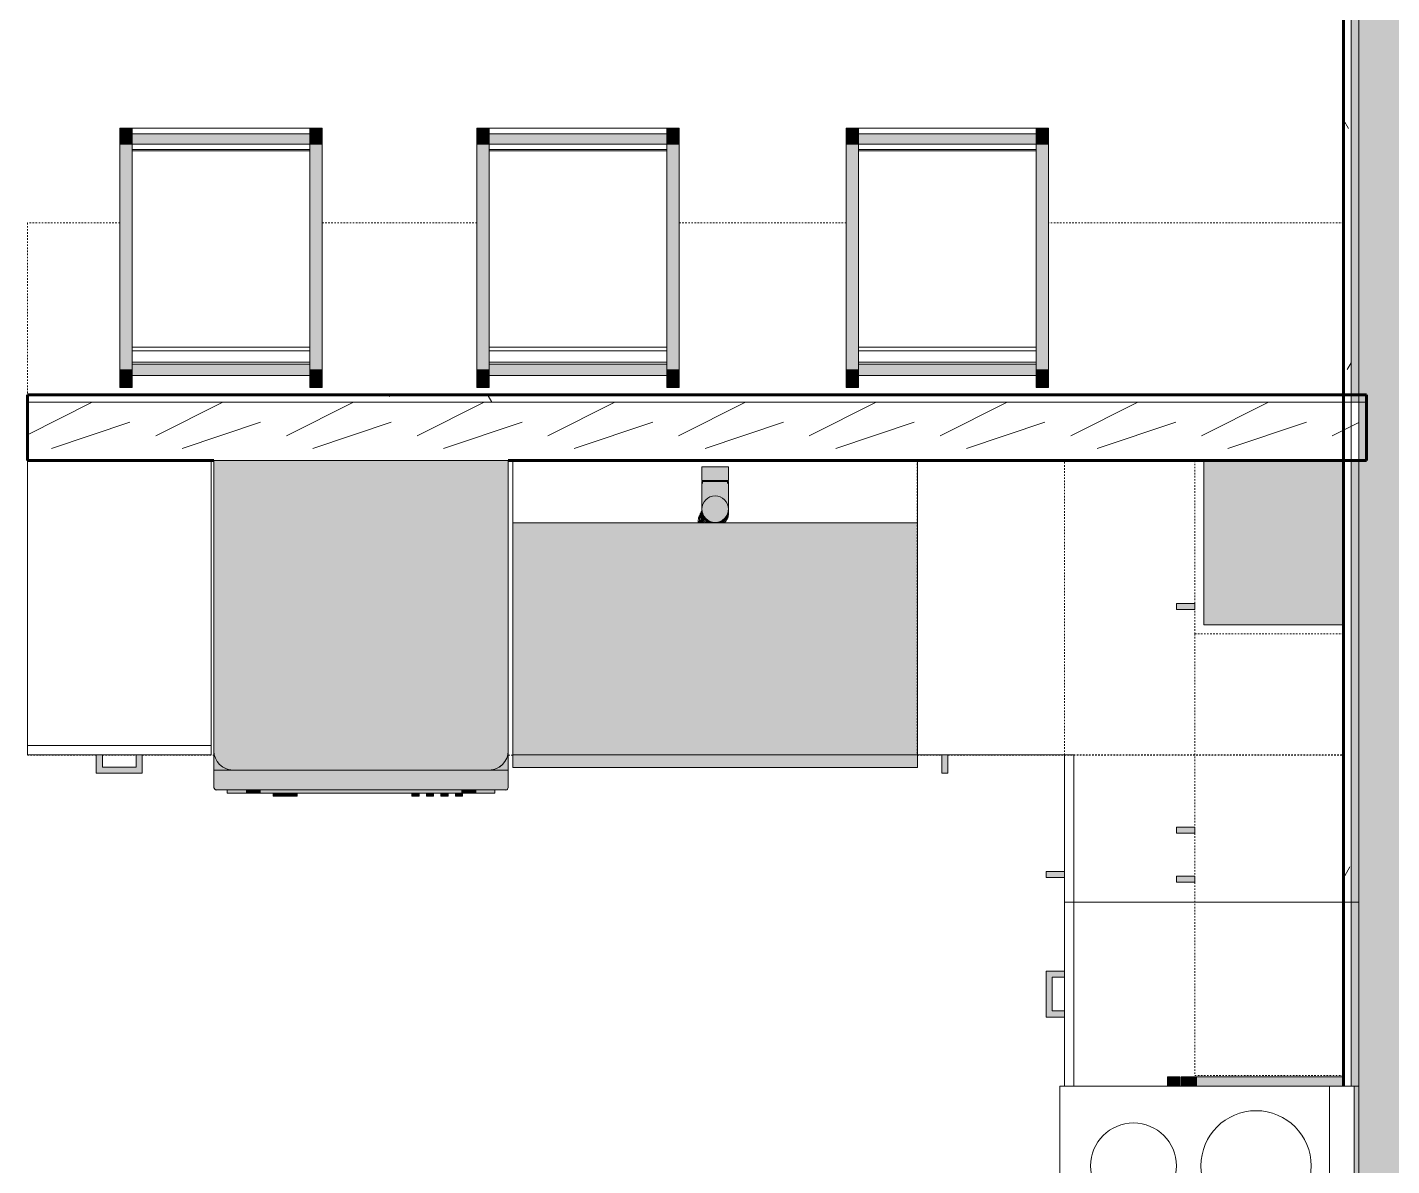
# Model space of a CAD drawing. Header units: inches. Extents: x -4169 to -1846, y 9706 to 12377.
# Drawn here: x -3027.9 to -2916.6, y 10518.8 to 10611.6 of the extents above; entities that cross this region are included whole.
import ezdxf

# ---------------------------------------------------------------- set-up
doc = ezdxf.new("R2010")
doc.units = ezdxf.units.IN
doc.header["$MEASUREMENT"] = 0
doc.linetypes.add('Dash', pattern=[0.25, 0.125, -0.125])
for name, color, linetype, lineweight in [('0-1', 7, 'Continuous', 5), ('0-2', 50, 'Continuous', 18), ('A-GENM-1', 11, 'Continuous', 9), ('A-GENM-2', 250, 'Continuous', 9), ('A-WALL', 113, 'Continuous', 18), ('A-WALL-4', 10, 'Continuous', 60), ('A-WALL-5', 50, 'Continuous', 18), ('A-WALL-PATT-1', 250, 'Continuous', 9), ('A-WALL-PATT-2', 253, 'Continuous', 9), ('A-WALL-PATT-4', 111, 'Continuous', 9), ('I-FURN-1', 250, 'Continuous', 9), ('I-FURN-2', 9, 'Continuous', 9), ('I-WALL-2', 2, 'Continuous', 5), ('I-WALL-3', 2, 'Continuous', 60), ('P-SANR-FIXT-2', 250, 'Continuous', 9), ('P-SANR-FIXT-3', 55, 'Continuous', 9), ('Q-CASE-1', 9, 'Continuous', 9), ('Q-CASE-3', 250, 'Continuous', 9), ('Q-CASE-4', 250, 'Dash', 9), ('Q-CASE-5', 254, 'Continuous', 9), ('Q-CASE-6', 55, 'Continuous', 9), ('Q-CASE-HDLN-1', 250, 'Dash', 9), ('Q-SPCQ-1', 250, 'Continuous', 9), ('Q-SPCQ-2', 55, 'Continuous', 9)]:
    doc.layers.add(name, color=color, linetype=linetype, lineweight=lineweight)
pattern_1 = [(0, (0, 0), (20.48, 5.12), [0.845, -14.515, 0.845, -14.515, -81.92]), (0, (0, 0), (20.48, 5.12), [-30.72, 0.845, -29.875, 0.845, -14.515, -35.84]), (0, (0, 0), (20.48, 5.12), [-76.8, 0.845, -9.395, 0.845, -24.755]), (120, (7.68, 2.56), (-14.67405, 15.1762003), [0.845, -14.515, 0.845, -14.515, -81.92]), (120, (7.68, 2.56), (-14.67405, 15.1762003), [-30.72, 0.845, -29.875, 0.845, -14.515, -35.84]), (120, (7.68, 2.56), (-14.67405, 15.1762003), [-76.8, 0.845, -9.395, 0.845, -24.755]), (240, (10.24, 12.8), (-5.80595, -20.2962003), [0.845, -14.515, 0.845, -14.515, -81.92]), (240, (10.24, 12.8), (-5.80595, -20.2962003), [-30.72, 0.845, -29.875, 0.845, -14.515, -35.84]), (240, (10.24, 12.8), (-5.80595, -20.2962003), [-76.8, 0.845, -9.395, 0.845, -24.755])]

# ---------------------------------------------------------------- blocks, each defined once
blk = doc.blocks.new('OD_CW_Countertop - OD_CW_Countertop-2487585-ENLARGED RCP - 2ND FLOOR PLAN')
at = {"layer": 'Q-CASE-HDLN-1'}
for p, q in [((0.74, 24), (0.74, 10)), ((8.29, 24), (0.74, 24)), ((37.41, 24), (24.79, 24)), ((67.53, 24), (53.91, 24)), ((108.09, 24), (84.03, 24)), ((0.74, 4.62), (0.74, -19.38)), ((0.74, -19.38), (6.36, -19.38)), ((6.86, -19.38), (9.61, -19.38)), ((10.11, -19.38), (15.96, -19.38)), ((39.96, -19.38), (40.34, -19.38)), ((73.34, -19.38), (75.34, -19.38)), ((75.83, -19.38), (108.09, -19.38))]:
    blk.add_line(p, q, dxfattribs=at)
blk = doc.blocks.new('Range - 24_ x 30_-2320547-ENLARGED RCP - 2ND FLOOR PLAN')
at = {"layer": 'Q-SPCQ-1'}
for p, q in [((30, 24), (0, 24)), ((0, 24), (0, 0)), ((30, 0), (30, 24)), ((0, 22), (30, 22)), ((0, 0), (30, 0))]:
    blk.add_line(p, q, dxfattribs=at)
for centre, radius, start, end in [((6.5, 16), 4.5, 360, 180), ((23.5, 16), 3, 360, 180), ((6.5, 16), 4.5, 180, 360), ((23.5, 16), 3, 180, 0), ((6.5, 6), 3.5, 360, 180), ((23.5, 6), 3, 360, 180), ((6.5, 6), 3.5, 180, 0), ((23.5, 6), 3, 180, 360)]:
    blk.add_arc(centre, radius, start, end, dxfattribs=at)
blk = doc.blocks.new('OD_CW_Countertop - OD_CW_Countertop-2603317-ENLARGED RCP - 2ND FLOOR PLAN')
at = {"layer": 'Q-CASE-HDLN-1'}
for p, q in [((0.74, -22.75), (0.74, 0)), ((0.74, 0), (10.24, 0)), ((10.73, 0), (13.24, 0)), ((43.24, 0), (48.86, 0)), ((49.36, 0), (52.11, 0)), ((52.61, 0), (60.25, 0)), ((60.74, 0), (70.24, 0)), ((70.24, 0), (70.24, -22.75))]:
    blk.add_line(p, q, dxfattribs=at)
blk = doc.blocks.new('Dishwasher_15404 - 34_ counter-547918-ENLARGED RCP - 2ND FLOOR PLAN')
at = {"layer": 'Q-SPCQ-2'}
for points in [[(0, 0), (23.68, 0), (24.08, 0.05), (24.46, 0.21), (24.83, 0.52), (25.04, 0.79), (25.2, 1.17), (25.25, 1.57), (25.25, 22.43), (25.17, 22.9), (24.98, 23.29), (24.74, 23.58), (24.46, 23.79), (24.08, 23.95), (23.68, 24), (0, 24), (0, 3.67)], [(25.25, 0), (26.73, 0.01), (26.82, 0.06), (26.87, 0.2), (26.85, 23.86), (26.82, 23.94), (26.68, 24), (25.25, 24), (25.25, 0.42)], [(27.12, 21.39), (27.12, 22.91), (26.87, 22.91), (26.87, 21.39)], [(26.87, 20.19), (27.12, 20.19), (27.12, 21.39), (26.87, 21.39), (26.87, 20.22)], [(27.12, 3.81), (27.12, 20.19), (26.87, 20.19), (26.87, 3.81)], [(27.12, 19.69), (27.37, 19.69), (27.37, 20.28), (27.12, 20.28), (27.12, 20.19)], [(27.37, 18.51), (27.37, 19.1), (27.12, 19.1), (27.12, 18.51)], [(27.37, 17.33), (27.37, 17.92), (27.12, 17.92), (27.12, 17.33)], [(27.37, 16.15), (27.37, 16.74), (27.12, 16.74), (27.12, 16.15)], [(27.37, 5.81), (27.37, 6.79), (27.12, 6.79), (27.12, 5.81)], [(27.12, 4.82), (27.37, 4.82), (27.37, 5.81), (27.12, 5.81), (27.12, 4.86)], [(26.87, 2.61), (27.12, 2.61), (27.12, 3.81), (26.87, 3.81), (26.87, 2.63)], [(27.12, 1.09), (27.12, 2.61), (26.87, 2.61), (26.87, 1.09)]]:
    blk.add_hatch(color=256, dxfattribs=at).paths.add_polyline_path(points, flags=0)
h = blk.add_hatch(color=256, dxfattribs=at)
h.paths.add_polyline_path([(24.74, 0), (25.25, 0), (25.25, 1.57), (25.2, 1.17), (24.96, 0.67), (24.74, 0.42), (24.46, 0.21), (24.08, 0.05), (23.68, 0), (24.57, 0)], flags=0)
h.paths.add_polyline_path([(25.25, 22.43), (25.25, 24), (23.68, 24), (24.08, 23.95), (24.48, 23.78), (24.83, 23.48), (25.04, 23.21), (25.22, 22.75)], flags=0)
h = blk.add_hatch(color=256, dxfattribs=at)
h.paths.add_polyline_path([(25.07, 0.85), (25.12, 0.95), (25.08, 0.9)], flags=0)
h.paths.add_polyline_path([(25.2, 1.2), (25.22, 1.25), (25.2, 1.23)], flags=0)
h.paths.add_polyline_path([(25, 23.26), (24.96, 23.33), (24.98, 23.29)], flags=0)
at = {"layer": 'Q-SPCQ-1'}
for p, q in [((0, 24), (23.68, 24)), ((0, 0), (0, 24)), ((23.68, 24), (25.25, 24)), ((25.25, 24), (26.68, 24)), ((25.25, 24), (25.25, 22.43)), ((26.87, 23.8), (26.87, 0.2)), ((25.25, 22.43), (25.25, 1.57)), ((26.87, 22.91), (27.12, 22.91)), ((27.12, 21.39), (27.12, 22.91)), ((27.12, 20.19), (27.12, 21.39)), ((27.12, 20.28), (27.37, 20.28)), ((27.12, 3.81), (27.12, 20.19)), ((27.37, 19.69), (27.37, 20.28)), ((27.12, 19.69), (27.37, 19.69)), ((27.12, 19.1), (27.37, 19.1)), ((27.37, 18.51), (27.37, 19.1)), ((27.12, 18.51), (27.37, 18.51)), ((27.12, 17.92), (27.37, 17.92)), ((27.37, 17.33), (27.37, 17.92)), ((27.12, 17.33), (27.37, 17.33)), ((27.12, 16.74), (27.37, 16.74)), ((27.37, 16.15), (27.37, 16.74)), ((27.12, 16.15), (27.37, 16.15)), ((27.12, 6.79), (27.37, 6.79)), ((27.37, 5.81), (27.37, 6.79)), ((27.37, 4.82), (27.37, 5.81)), ((27.37, 4.82), (27.12, 4.82)), ((27.12, 2.61), (27.12, 3.81)), ((27.12, 1.09), (27.12, 2.61)), ((25.25, 1.57), (25.25, 0)), ((23.68, 0), (0, 0)), ((26.87, 1.09), (27.12, 1.09)), ((25.25, 0), (23.68, 0)), ((26.68, 0), (25.25, 0))]:
    blk.add_line(p, q, dxfattribs=at)
for centre, radius, start, end in [((23.68, 22.43), 1.57, 360, 90), ((23.68, 22.43), 1.57, 32.077, 42.3359), ((26.68, 23.8), 0.197, 360, 90), ((23.68, 22.43), 1.57, 17.8182, 27.5266), ((23.68, 22.43), 1.57, 360, 13.6425), ((23.68, 1.57), 1.57, 270, 360), ((23.68, 1.57), 1.57, 346.3575, 360), ((23.68, 1.57), 1.57, 317.6641, 327.923), ((23.68, 1.57), 1.57, 332.4734, 342.1818), ((26.68, 0.2), 0.197, 270, 360), ((26.68, 0.2), 0.197, 285, 345)]:
    blk.add_arc(centre, radius, start, end, dxfattribs=at)
blk = doc.blocks.new('Bar_Stool_6722_1_ - Bar_Stool_6722_1_-1229311-ENLARGED RCP - 2ND FLOOR PLAN')
at = {"layer": 'I-FURN-2'}
for points in [[(1, 20.14), (1, 21.13), (0, 21.13), (0, 20.14)], [(1, 20.14), (0, 20.14), (0, 19.69), (1, 19.69), (1, 19.89)], [(16.5, 21.13), (15.5, 21.13), (15.5, 20.14), (16.5, 20.14)], [(16.5, 19.69), (16.5, 20.14), (15.5, 20.14), (15.5, 19.69), (16, 19.69)], [(1, 19.69), (0, 19.69), (0, 1.3), (1, 1.3), (1, 17.83)], [(16.5, 19.69), (15.5, 19.69), (15.5, 1.3), (16.5, 1.3), (16.5, 17.83)], [(1, 1.3), (0, 1.3), (0, 0.75), (1, 0.75), (1, 0.94)], [(16.5, 0.75), (16.5, 1.3), (15.5, 1.3), (15.5, 0.75), (16.5, 0.75)], [(1, 0.46), (1, 0.75), (0, 0.75), (0, 0), (1, 0)], [(16.5, 0.46), (16.5, 0.75), (15.5, 0.75), (15.5, 0), (16.5, 0)]]:
    blk.add_hatch(color=256, dxfattribs=at).paths.add_polyline_path(points, flags=0)
h = blk.add_hatch(color=256, dxfattribs=at)
h.paths.add_polyline_path([(8.95, 20.14), (1, 20.14), (1, 19.22), (8.95, 19.22)], flags=0)
h.paths.add_polyline_path([(15.5, 20.14), (8.95, 20.14), (8.95, 19.22), (15.5, 19.22), (15.5, 19.69)], flags=0)
h = blk.add_hatch(color=256, dxfattribs=at)
h.paths.add_polyline_path([(8.95, 1.3), (1, 1.3), (1, 0.46), (8.95, 0.46), (8.95, 0.75)], flags=0)
h.paths.add_polyline_path([(15.5, 0.75), (15.5, 1.3), (8.95, 1.3), (8.95, 0.46), (15.5, 0.46)], flags=0)
at = {"layer": 'I-FURN-1'}
for p, q in [((1, 21.13), (0, 21.13)), ((0, 21.13), (0, 20.14)), ((0, 20.14), (0, 19.69)), ((0, 20.14), (1, 20.14)), ((1, 20.14), (1, 21.13)), ((15.5, 20.14), (1, 20.14)), ((1, 19.69), (1, 20.14)), ((16.5, 21.13), (15.5, 21.13)), ((15.5, 21.13), (15.5, 20.14)), ((15.5, 20.14), (15.5, 19.69)), ((15.5, 20.14), (16.5, 20.14)), ((16.5, 20.14), (16.5, 21.13)), ((16.5, 19.69), (16.5, 20.14)), ((0, 19.69), (0, 1.3)), ((0, 19.69), (1, 19.69)), ((1, 1.3), (1, 19.69)), ((1, 19.22), (15.5, 19.22)), ((1, 19.07), (15.5, 19.07)), ((15.5, 19.69), (15.5, 1.3)), ((15.5, 19.69), (16.5, 19.69)), ((16.5, 1.3), (16.5, 19.69)), ((1, 18.13), (15.5, 18.13)), ((1, 17.83), (15.5, 17.83)), ((0, 1.3), (1, 1.3)), ((0, 1.3), (0, 0.75)), ((1, 1.83), (15.5, 1.83)), ((1, 1.73), (15.5, 1.73)), ((15.5, 1.3), (1, 1.3)), ((1, 0.75), (1, 1.3)), ((15.5, 1.3), (16.5, 1.3)), ((15.5, 1.3), (15.5, 0.75)), ((16.5, 0.75), (16.5, 1.3)), ((0, 0.75), (0, 0)), ((0, 0.75), (1, 0.75)), ((1, 0), (1, 0.75)), ((1, 0.46), (15.5, 0.46)), ((15.5, 0.75), (15.5, 0)), ((15.5, 0.75), (16.5, 0.75)), ((16.5, 0), (15.5, 0)), ((16.5, 0), (16.5, 0.75)), ((1, 0), (0, 0)), ((1, 0), (15.5, 0))]:
    blk.add_line(p, q, dxfattribs=at)
blk = doc.blocks.new('30quot_MicrowaveVent_11166 - 70cm miele oven-2322118-ENLARGED RCP - 2ND FLOOR PLAN')
at = {"layer": 'Q-CASE-6'}
for points in [[(-13.45, -1.25), (-14.2, -1.25), (-14.2, -13.23), (-13.45, -13.23), (-13.45, -4.6)], [(-13.45, -13.23), (-14.2, -13.23), (-14.2, -14.49), (-13.45, -14.49)], [(-13.45, -14.61), (-14.2, -14.61), (-14.2, -15.39), (-13.45, -15.39)], [(-13.45, -15.4), (-13.45, -15.39), (-14.2, -15.39), (-14.2, -15.6), (-13.45, -15.59), (-13.45, -15.48)]]:
    blk.add_hatch(color=256, dxfattribs=at).paths.add_polyline_path(points, flags=0)
at = {"layer": 'Q-CASE-3'}
for p, q in [((-14.2, -1.25), (-14.2, -13.23)), ((-14.2, -13.23), (-14.2, -14.49)), ((-13.45, -13.23), (-14.2, -13.23)), ((-14.2, -14.49), (-13.45, -14.49)), ((-13.45, -14.61), (-14.2, -14.61)), ((-14.2, -14.61), (-14.2, -15.39)), ((-14.2, -15.39), (-14.2, -15.6)), ((-14.2, -15.39), (-13.45, -15.39)), ((-13.45, -15.6), (-14.2, -15.6))]:
    blk.add_line(p, q, dxfattribs=at)
blk = doc.blocks.new('300 Series Wall Hung Cabinet_301 - 15_-V69-ENLARGED RCP - 2ND FLOOR PLAN')
at = {"layer": 'Q-CASE-1'}
for points in [[(-5.5, 13.19), (-5.01, 13.19), (-5.01, 14.69), (-5.5, 14.69)], [(-6.75, 12.44), (-6.75, 1.06), (6.62, 1.06), (6.62, 12.44)]]:
    blk.add_hatch(color=256, dxfattribs=at).paths.add_polyline_path(points, flags=0)
at = {"layer": 'Q-CASE-3'}
for p, q in [((-5.01, 14.69), (-5.5, 14.69)), ((-5.5, 14.69), (-5.5, 13.19)), ((-5.01, 13.19), (-5.01, 14.69)), ((-6.75, 1.06), (-6.75, 12.44)), ((-6.75, 12.44), (6.62, 12.44)), ((-5.5, 13.19), (-5.01, 13.19))]:
    blk.add_line(p, q, dxfattribs=at)
at = {"layer": 'Q-CASE-4'}
for p, q in [((-7.5, 1.06), (-7.5, 13.19)), ((-7.5, 13.19), (6.62, 13.19))]:
    blk.add_line(p, q, dxfattribs=at)
blk = doc.blocks.new('Base Cabinet 4 Drawer 254 - Base Cabinet 4 Drawer 254 15_-2556187-ENLARGED RCP - 2ND FLOOR PLAN')
at = {"layer": 'Q-CASE-5'}
blk.add_hatch(color=256, dxfattribs=at).paths.add_polyline_path([(2.61, -25.5), (2.61, -24), (2.11, -24), (2.11, -25), (-0.64, -25), (-0.64, -24), (-1.14, -24), (-1.14, -25.5)], flags=0)
at = {"layer": 'Q-CASE-3'}
for p, q in [((-6.76, -23.25), (-6.76, 0)), ((-6.76, 0), (8.24, 0)), ((8.24, 0), (8.24, -23.25)), ((-6.76, -23.25), (-6.76, -24)), ((8.24, -23.25), (-6.76, -23.25)), ((8.24, -24), (8.24, -23.25)), ((-6.76, -24), (8.24, -24)), ((-0.64, -24), (-1.14, -24)), ((-1.14, -25.5), (-1.14, -24)), ((-0.64, -25), (-0.64, -24)), ((2.11, -25), (2.11, -24)), ((2.11, -24), (2.61, -24)), ((2.61, -24), (2.61, -25.5)), ((2.61, -25.5), (-1.14, -25.5)), ((-0.64, -25), (2.11, -25))]:
    blk.add_line(p, q, dxfattribs=at)
blk = doc.blocks.new('Vanity Cabinet-Double Door - 33_-2164608-ENLARGED RCP - 2ND FLOOR PLAN')
at = {"layer": 'Q-CASE-3'}
for p, q in [((-15.76, -24), (-15.76, 0)), ((-15.76, 0), (17.24, 0)), ((17.24, 0), (17.24, -24)), ((17.24, -24), (-15.76, -24))]:
    blk.add_line(p, q, dxfattribs=at)
blk = doc.blocks.new('Base Cabinet-Single Door - 12_-2213366-ENLARGED RCP - 2ND FLOOR PLAN')
at = {"layer": 'Q-CASE-4'}
for p, q in [((-5.26, 24), (-5.26, 0)), ((6.74, 24), (-5.26, 24)), ((6.74, 0), (6.74, 24)), ((-5.26, 0), (6.74, 0))]:
    blk.add_line(p, q, dxfattribs=at)
blk = doc.blocks.new('Base Cabinet 3 Drawer 230 - Base Cabinet 3 Drawer 230 15_-2554961-ENLARGED RCP - 2ND FLOOR PLAN')
at = {"layer": 'Q-CASE-5'}
blk.add_hatch(color=256, dxfattribs=at).paths.add_polyline_path([(2.61, -24), (2.11, -24), (2.11, -25), (-0.64, -25), (-0.64, -24), (-1.14, -24), (-1.14, -25.5), (2.61, -25.5), (2.61, -25)], flags=0)
at = {"layer": 'Q-CASE-3'}
for p, q in [((-6.76, -23.25), (-6.76, 0)), ((-6.76, 0), (8.24, 0)), ((8.24, 0), (8.24, -23.25)), ((-6.76, -23.25), (-6.76, -24)), ((8.24, -23.25), (-6.76, -23.25)), ((8.24, -24), (8.24, -23.25)), ((-6.76, -24), (8.24, -24)), ((-0.64, -24), (-1.14, -24)), ((-1.14, -25.5), (-1.14, -24)), ((-0.64, -25), (-0.64, -24)), ((2.11, -25), (2.11, -24)), ((2.11, -24), (2.61, -24)), ((2.61, -24), (2.61, -25.5)), ((2.61, -25.5), (-1.14, -25.5)), ((-0.64, -25), (2.11, -25))]:
    blk.add_line(p, q, dxfattribs=at)
blk = doc.blocks.new('kitchen_faucet_14143 - kitchen_faucet_14143-V70-ENLARGED RCP - 2ND FLOOR PLAN')
at = {"layer": 'A-GENM-1'}
h = blk.add_hatch(color=256, dxfattribs=at)
h.paths.add_polyline_path([(-1.12, 1.35), (-1.12, 1.33), (-1.05, 1.33), (-1.12, 1.39)], flags=0)
h.paths.add_polyline_path([(-0.97, 0.99), (-0.86, 0.92), (-0.76, 0.98), (-0.8, 1.02), (-0.94, 1.02)], flags=0)
for points in [[(-1.12, 1.31), (-1.1, 1.14), (-1.04, 1.16), (-0.95, 1.21), (-0.53, 1.21), (-0.67, 1.33), (-1.12, 1.33)], [(-1.12, 1.1), (-1.12, 0.87), (-0.9, 1.02), (-0.25, 1.05), (-0.21, 1.05), (-0.39, 1.21), (-1.02, 1.18), (-1.12, 1.1)], [(-1.12, 0.65), (-1.12, 0.59), (-1, 0.62), (-0.96, 0.67), (-0.82, 0.82), (-0.7, 0.91), (-0.57, 1.03), (-0.72, 1), (-1.12, 0.65)], [(-1.12, 0.25), (-1.12, -0.59), (-0.92, -0.57), (-0.95, -0.51), (-1.06, -0.18), (-1.07, 0.11), (-1, 0.38), (-0.94, 0.59), (-1.12, 0.57), (-1.12, 0.27)], [(-1.09, 0.7), (-0.88, 0.9), (-1.01, 0.79), (-1.06, 0.73)], [(-1.08, 0), (-1.03, -0.32), (-0.94, -0.54), (-0.68, -0.83), (-0.54, -0.94), (-0.21, -1.06), (0, -1.08), (0.32, -1.03), (0.6, -0.89), (0.83, -0.68), (0.94, -0.54), (1.05, -0.28), (1.08, 0), (1, 0.38), (0.87, 0.63), (0.7, 0.82), (0.49, 0.96), (0.25, 1.05), (0, 1.08), (-0.28, 1.05), (-0.58, 0.91), (-0.77, 0.77), (-0.98, 0.44), (-1.06, 0.17), (-1.07, 0.08)], [(-1.01, 0.59), (-0.95, 0.62), (-0.92, 0.66), (-0.77, 0.82), (-0.88, 0.74), (-1.01, 0.59)], [(-0.96, 0.59), (-0.94, 0.62), (-0.9, 0.66), (-0.96, 0.59)], [(-0.92, 0.7), (-0.72, 0.9), (-0.84, 0.79), (-0.92, 0.7)], [(-0.87, 0.7), (-0.67, 0.9), (-0.8, 0.78), (-0.87, 0.7)], [(-0.84, 0.71), (-0.65, 0.9), (-0.77, 0.79), (-0.84, 0.71)], [(-0.8, 0.73), (-0.68, 0.86), (-0.73, 0.81), (-0.79, 0.74)], [(0, -1.08), (2.26, -1.08), (2.26, 1.08), (0.1, 1.07), (0.28, 1.05), (0.54, 0.94), (0.77, 0.77), (0.94, 0.54), (1.05, 0.28), (1.08, 0), (1.05, -0.28), (0.94, -0.54), (0.73, -0.79), (0.54, -0.94), (0.28, -1.05)], [(2.26, 0.02), (2.26, -1.02), (2.34, -1.02), (2.34, 1.02), (2.26, 1), (2.26, 0.09)], [(2.34, 0.28), (2.34, -1.08), (3.44, -1.08), (3.44, 1.08), (2.34, 1.08), (2.34, 0.54)], [(-1.12, -0.61), (-1.12, -0.68), (-0.67, -1.03), (-0.54, -1.01), (-1.09, -0.59), (-1.12, -0.59)], [(-1.12, -0.68), (-1.09, -0.77), (-0.96, -0.85), (-0.95, -0.83), (-1.12, -0.68)], [(-1.01, -0.59), (-0.96, -0.67), (-0.47, -1.03), (-0.49, -1.01), (-1.01, -0.59)], [(-0.95, -0.59), (-0.89, -0.67), (-0.93, -0.6), (-0.94, -0.59)], [(-0.93, -0.59), (-0.88, -0.66), (-0.89, -0.63), (-0.93, -0.59), (-0.93, -0.59)], [(-0.9, -0.6), (-0.87, -0.65), (-0.89, -0.6)]]:
    blk.add_hatch(color=256, dxfattribs=at).paths.add_polyline_path(points, flags=0)
h = blk.add_hatch(color=256, dxfattribs=at)
h.paths.add_polyline_path([(-0.95, 0.59), (-0.93, 0.62), (-0.88, 0.66), (-0.94, 0.59)], flags=0)
h.paths.add_polyline_path([(-0.61, 0.9), (-0.42, 1.02), (-0.46, 1.01), (-0.61, 0.9)], flags=0)
h = blk.add_hatch(color=256, dxfattribs=at)
h.paths.add_polyline_path([(-0.93, 0.59), (-0.9, 0.6), (-0.85, 0.66), (-0.93, 0.59)], flags=0)
h.paths.add_polyline_path([(-0.46, 0.97), (-0.37, 1.03), (-0.43, 1), (-0.46, 0.97)], flags=0)
h = blk.add_hatch(color=256, dxfattribs=at)
h.paths.add_polyline_path([(-0.96, -0.59), (-0.92, -0.66), (-0.94, -0.61), (-0.95, -0.59)], flags=0)
h.paths.add_polyline_path([(-0.56, -0.93), (-0.51, -0.99), (-0.55, -0.94)], flags=0)
at = {"layer": 'A-GENM-2'}
for p, q in [((-1.12, 0.59), (-0.9, 0.59)), ((-0.89, 0.61), (-0.87, 0.64)), ((-0.41, 0.99), (-0.37, 1.01)), ((-0.06, 1.08), (-0.01, 1.08)), ((-0.04, 1.08), (0, 1.08)), ((0, 1.08), (2.26, 1.08)), ((2.1, 1.02), (2.34, 1.02)), ((2.26, -1.08), (2.26, 1.08)), ((2.34, 1.08), (3.44, 1.08)), ((2.34, 1.08), (2.34, -1.08)), ((3.44, -1.08), (3.44, 1.08)), ((-0.9, -0.59), (-1.12, -0.59)), ((-0.36, -1.01), (-0.4, -1)), ((2.26, -1.08), (0, -1.08)), ((2.34, -1.02), (2.1, -1.02)), ((3.44, -1.08), (2.34, -1.08))]:
    blk.add_line(p, q, dxfattribs=at)
at = {"layer": 'A-GENM-2', "flags": 128}
for points in [[(-1.05, 1.17), (-1.08, 1.16), (-1.1, 1.15), (-1.13, 1.14)], [(-1.12, 1.15), (-1.08, 1.17), (-1.04, 1.19), (-1.01, 1.2), (-0.97, 1.22), (-0.93, 1.23), (-0.89, 1.24), (-0.86, 1.25), (-0.82, 1.25), (-0.78, 1.26), (-0.74, 1.26), (-0.7, 1.26), (-0.69, 1.26)], [(-1.11, 1.4), (-1.08, 1.39), (-1.05, 1.37), (-1.02, 1.35), (-0.99, 1.33)], [(-1.11, 1.35), (-1.08, 1.36), (-1.04, 1.37), (-1.01, 1.38), (-0.97, 1.38), (-0.94, 1.38), (-0.93, 1.38)], [(-0.93, 1.38), (-0.89, 1.38), (-0.86, 1.38), (-0.82, 1.37), (-0.79, 1.37), (-0.75, 1.36), (-0.72, 1.35), (-0.68, 1.34), (-0.65, 1.32), (-0.62, 1.31), (-0.58, 1.29), (-0.55, 1.27), (-0.52, 1.25), (-0.49, 1.23)], [(-0.69, 1.26), (-0.65, 1.26), (-0.61, 1.26), (-0.57, 1.25), (-0.53, 1.25), (-0.49, 1.24), (-0.45, 1.23), (-0.42, 1.22), (-0.38, 1.21), (-0.34, 1.19), (-0.3, 1.17), (-0.27, 1.16), (-0.23, 1.14), (-0.2, 1.12), (-0.17, 1.09), (-0.13, 1.07)], [(-0.69, 1.06), (-0.72, 1.06), (-0.75, 1.06), (-0.78, 1.06), (-0.81, 1.05), (-0.84, 1.05), (-0.87, 1.04), (-0.9, 1.03), (-0.93, 1.02), (-0.96, 1.01), (-0.99, 1), (-1.02, 0.98), (-1.04, 0.97), (-1.07, 0.95), (-1.1, 0.93), (-1.12, 0.91)], [(-1.1, 0.74), (-1.07, 0.77), (-1.04, 0.8), (-1.01, 0.83), (-0.98, 0.86), (-0.95, 0.88), (-0.92, 0.91), (-0.88, 0.93), (-0.85, 0.95), (-0.82, 0.97), (-0.78, 0.99), (-0.74, 1.01), (-0.71, 1.02), (-0.67, 1.04), (-0.63, 1.05), (-0.59, 1.06), (-0.55, 1.07), (-0.51, 1.07), (-0.48, 1.08), (-0.44, 1.08), (-0.4, 1.08), (-0.39, 1.08)], [(-1.03, 0.61), (-1, 0.64), (-0.98, 0.68), (-0.95, 0.71), (-0.93, 0.74), (-0.9, 0.77), (-0.87, 0.8), (-0.84, 0.83), (-0.81, 0.86), (-0.78, 0.88), (-0.75, 0.91), (-0.72, 0.93), (-0.68, 0.95), (-0.65, 0.97), (-0.61, 0.99), (-0.57, 1.01), (-0.54, 1.02), (-0.5, 1.04), (-0.46, 1.05), (-0.42, 1.06), (-0.39, 1.07), (-0.35, 1.07), (-0.31, 1.08), (-0.27, 1.08), (-0.23, 1.08), (-0.22, 1.08)], [(-0.97, 0.61), (-0.95, 0.64), (-0.93, 0.68), (-0.9, 0.71), (-0.88, 0.74), (-0.85, 0.77), (-0.82, 0.8), (-0.79, 0.83), (-0.76, 0.86), (-0.73, 0.88), (-0.7, 0.91), (-0.66, 0.93), (-0.63, 0.95), (-0.59, 0.97), (-0.56, 0.99), (-0.52, 1.01), (-0.49, 1.02), (-0.45, 1.04), (-0.41, 1.05), (-0.37, 1.06), (-0.33, 1.07), (-0.29, 1.07), (-0.26, 1.08), (-0.22, 1.08), (-0.18, 1.08), (-0.17, 1.08)], [(-0.97, 1), (-0.95, 0.97), (-0.94, 0.95), (-0.92, 0.92), (-0.91, 0.89)], [(-0.96, 0.61), (-0.94, 0.64), (-0.91, 0.68), (-0.89, 0.71), (-0.86, 0.74), (-0.83, 0.77), (-0.8, 0.8), (-0.77, 0.83), (-0.74, 0.86), (-0.71, 0.88), (-0.68, 0.91), (-0.64, 0.93), (-0.61, 0.95), (-0.57, 0.97), (-0.54, 0.99), (-0.5, 1.01), (-0.46, 1.02), (-0.42, 1.04), (-0.39, 1.05), (-0.35, 1.06), (-0.31, 1.07), (-0.27, 1.07), (-0.23, 1.08), (-0.19, 1.08), (-0.15, 1.08), (-0.14, 1.08)], [(-0.94, 0.61), (-0.92, 0.64), (-0.89, 0.68), (-0.87, 0.71), (-0.84, 0.74), (-0.81, 0.77), (-0.78, 0.8), (-0.75, 0.83), (-0.72, 0.86), (-0.69, 0.89), (-0.65, 0.91), (-0.62, 0.93), (-0.58, 0.95), (-0.54, 0.97), (-0.51, 0.99), (-0.47, 1.01), (-0.43, 1.02), (-0.39, 1.04), (-0.35, 1.05), (-0.31, 1.06), (-0.27, 1.07), (-0.23, 1.07), (-0.19, 1.08), (-0.15, 1.08), (-0.11, 1.08), (-0.1, 1.08)], [(-0.91, 0.61), (-0.88, 0.64), (-0.86, 0.68), (-0.83, 0.71), (-0.8, 0.74), (-0.77, 0.77), (-0.74, 0.8), (-0.71, 0.83), (-0.68, 0.86), (-0.65, 0.89), (-0.61, 0.91), (-0.58, 0.93), (-0.54, 0.95), (-0.51, 0.97), (-0.47, 0.99), (-0.43, 1.01), (-0.39, 1.02), (-0.35, 1.04), (-0.31, 1.05), (-0.27, 1.06), (-0.23, 1.07), (-0.19, 1.07), (-0.15, 1.08), (-0.11, 1.08), (-0.07, 1.08), (-0.06, 1.08)], [(-0.91, 0.68), (-0.89, 0.71), (-0.86, 0.74), (-0.83, 0.77), (-0.8, 0.8), (-0.78, 0.83), (-0.74, 0.86), (-0.71, 0.88), (-0.68, 0.91), (-0.65, 0.93), (-0.61, 0.95), (-0.58, 0.97), (-0.54, 0.99), (-0.51, 1.01), (-0.47, 1.02)], [(-0.89, 0.61), (-0.87, 0.65), (-0.84, 0.68), (-0.81, 0.71), (-0.78, 0.75), (-0.75, 0.78), (-0.72, 0.81), (-0.69, 0.83), (-0.66, 0.86), (-0.62, 0.89), (-0.59, 0.91), (-0.55, 0.93)], [(-0.89, 0.61), (-0.87, 0.65), (-0.84, 0.68), (-0.81, 0.71), (-0.78, 0.75), (-0.75, 0.78), (-0.72, 0.81), (-0.69, 0.83), (-0.66, 0.86), (-0.62, 0.89), (-0.59, 0.91), (-0.55, 0.93)], [(-0.89, 0.61), (-0.87, 0.65), (-0.84, 0.68), (-0.81, 0.71), (-0.78, 0.75), (-0.75, 0.78), (-0.72, 0.81), (-0.69, 0.83), (-0.66, 0.86), (-0.62, 0.89), (-0.59, 0.91), (-0.55, 0.93)], [(-0.89, 0.61), (-0.87, 0.65), (-0.84, 0.68), (-0.81, 0.71), (-0.78, 0.75), (-0.75, 0.78), (-0.72, 0.81), (-0.69, 0.83), (-0.66, 0.86), (-0.62, 0.89), (-0.59, 0.91), (-0.55, 0.93)], [(-0.89, 0.61), (-0.87, 0.65), (-0.84, 0.68), (-0.81, 0.71), (-0.78, 0.75), (-0.75, 0.78), (-0.72, 0.81), (-0.69, 0.83), (-0.66, 0.86), (-0.62, 0.89), (-0.59, 0.91), (-0.55, 0.93)], [(-0.89, 0.61), (-0.87, 0.65), (-0.84, 0.68), (-0.81, 0.71), (-0.78, 0.75), (-0.75, 0.78), (-0.72, 0.81), (-0.69, 0.83), (-0.66, 0.86), (-0.62, 0.89), (-0.59, 0.91), (-0.55, 0.93)], [(-0.87, 0.64), (-0.84, 0.68), (-0.82, 0.71), (-0.79, 0.74), (-0.76, 0.77), (-0.73, 0.8), (-0.7, 0.83), (-0.67, 0.86), (-0.63, 0.89), (-0.6, 0.91), (-0.56, 0.93), (-0.53, 0.95), (-0.49, 0.97), (-0.45, 0.99), (-0.42, 1.01), (-0.38, 1.02), (-0.34, 1.04), (-0.3, 1.05), (-0.26, 1.06), (-0.22, 1.07), (-0.18, 1.07), (-0.14, 1.08), (-0.09, 1.08), (-0.05, 1.08), (-0.04, 1.08)], [(-0.5, 1.04), (-0.53, 1.05), (-0.56, 1.05), (-0.59, 1.06), (-0.62, 1.06), (-0.65, 1.06), (-0.68, 1.06), (-0.69, 1.06)], [(-0.53, 0.95), (-0.51, 0.95), (-0.47, 0.97), (-0.43, 0.99), (-0.39, 1.01), (-0.35, 1.02), (-0.31, 1.04), (-0.27, 1.05), (-0.23, 1.06), (-0.18, 1.07), (-0.14, 1.07), (-0.1, 1.08), (-0.05, 1.08), (-0.01, 1.08)], [(-0.53, 0.95), (-0.51, 0.95), (-0.47, 0.97), (-0.43, 0.99), (-0.39, 1.01), (-0.35, 1.02), (-0.31, 1.04), (-0.27, 1.05), (-0.23, 1.06), (-0.18, 1.07), (-0.14, 1.07), (-0.1, 1.08), (-0.05, 1.08), (-0.01, 1.08)], [(-0.53, 0.95), (-0.51, 0.95), (-0.47, 0.97), (-0.43, 0.99), (-0.39, 1.01), (-0.35, 1.02), (-0.31, 1.04), (-0.27, 1.05), (-0.23, 1.06), (-0.18, 1.07), (-0.14, 1.07), (-0.1, 1.08), (-0.05, 1.08), (-0.01, 1.08)], [(-0.53, 0.95), (-0.51, 0.95), (-0.47, 0.97), (-0.43, 0.99), (-0.39, 1.01), (-0.35, 1.02), (-0.31, 1.04), (-0.27, 1.05), (-0.23, 1.06), (-0.18, 1.07), (-0.14, 1.07), (-0.1, 1.08), (-0.05, 1.08), (-0.01, 1.08)], [(-0.53, 0.95), (-0.51, 0.95), (-0.47, 0.97), (-0.43, 0.99), (-0.39, 1.01), (-0.35, 1.02), (-0.31, 1.04), (-0.27, 1.05), (-0.23, 1.06), (-0.18, 1.07), (-0.14, 1.07), (-0.1, 1.08), (-0.05, 1.08), (-0.01, 1.08)], [(-0.53, 0.95), (-0.51, 0.95), (-0.47, 0.97), (-0.43, 0.99), (-0.39, 1.01), (-0.35, 1.02), (-0.31, 1.04), (-0.27, 1.05), (-0.23, 1.06), (-0.18, 1.07), (-0.14, 1.07), (-0.1, 1.08), (-0.05, 1.08), (-0.01, 1.08)], [(-0.43, 1.04), (-0.39, 1.05), (-0.36, 1.06), (-0.32, 1.07), (-0.28, 1.07), (-0.24, 1.08), (-0.2, 1.08), (-0.16, 1.08), (-0.15, 1.08)], [(-0.39, 1.08), (-0.35, 1.08), (-0.31, 1.08), (-0.27, 1.07), (-0.23, 1.07), (-0.19, 1.06)], [(-0.25, 1.05), (-0.22, 1.06), (-0.18, 1.07), (-0.13, 1.07), (-0.09, 1.08), (-0.05, 1.08), (-0.01, 1.08)], [(-0.22, 1.08), (-0.18, 1.08), (-0.14, 1.08), (-0.1, 1.07)], [(-0.17, 1.08), (-0.13, 1.08), (-0.09, 1.08), (-0.05, 1.08)], [(-0.15, 1.08), (-0.11, 1.08), (-0.07, 1.08)], [(-0.14, 1.08), (-0.1, 1.08), (-0.06, 1.08)], [(-0.1, 1.08), (-0.06, 1.08), (-0.02, 1.08)], [(-0.39, -1.08), (-0.43, -1.08), (-0.47, -1.08), (-0.5, -1.07), (-0.54, -1.07), (-0.58, -1.06), (-0.62, -1.05), (-0.66, -1.04), (-0.7, -1.03), (-0.73, -1.01), (-0.77, -1), (-0.81, -0.98), (-0.84, -0.96), (-0.88, -0.94), (-0.91, -0.91), (-0.94, -0.89), (-0.97, -0.86), (-1, -0.84), (-1.03, -0.81), (-1.06, -0.78), (-1.09, -0.75), (-1.12, -0.72)], [(-0.92, -0.87), (-0.96, -0.86), (-1, -0.85), (-1.04, -0.83), (-1.07, -0.82), (-1.11, -0.8)], [(-0.22, -1.08), (-0.26, -1.08), (-0.3, -1.08), (-0.34, -1.07), (-0.37, -1.07), (-0.41, -1.06), (-0.45, -1.05), (-0.49, -1.04), (-0.53, -1.03), (-0.56, -1.01), (-0.6, -1), (-0.64, -0.98), (-0.67, -0.96), (-0.71, -0.94), (-0.74, -0.91), (-0.77, -0.89), (-0.8, -0.86), (-0.84, -0.84), (-0.86, -0.81), (-0.89, -0.78), (-0.92, -0.75), (-0.95, -0.72), (-0.97, -0.69), (-1, -0.65), (-1.02, -0.62)], [(-0.17, -1.08), (-0.21, -1.08), (-0.24, -1.08), (-0.28, -1.07), (-0.32, -1.07), (-0.36, -1.06), (-0.4, -1.05), (-0.44, -1.04), (-0.48, -1.03), (-0.51, -1.01), (-0.55, -1), (-0.59, -0.98), (-0.62, -0.96), (-0.65, -0.94), (-0.69, -0.91), (-0.72, -0.89), (-0.75, -0.86), (-0.78, -0.84), (-0.81, -0.81), (-0.84, -0.78), (-0.87, -0.75), (-0.9, -0.72), (-0.92, -0.69), (-0.94, -0.65), (-0.97, -0.62)], [(-0.14, -1.08), (-0.18, -1.08), (-0.22, -1.08), (-0.26, -1.07), (-0.3, -1.07), (-0.34, -1.06), (-0.38, -1.05), (-0.41, -1.04), (-0.45, -1.03), (-0.49, -1.01), (-0.53, -1), (-0.56, -0.98), (-0.6, -0.96), (-0.63, -0.94), (-0.67, -0.91), (-0.7, -0.89), (-0.73, -0.87), (-0.76, -0.84), (-0.79, -0.81), (-0.82, -0.78), (-0.85, -0.75), (-0.88, -0.72), (-0.9, -0.69), (-0.93, -0.65), (-0.95, -0.62)], [(-0.1, -1.08), (-0.14, -1.08), (-0.18, -1.08), (-0.22, -1.07), (-0.26, -1.07), (-0.3, -1.06), (-0.34, -1.05), (-0.38, -1.04), (-0.42, -1.03), (-0.46, -1.01), (-0.5, -1), (-0.53, -0.98), (-0.57, -0.96), (-0.61, -0.94), (-0.64, -0.92), (-0.68, -0.89), (-0.71, -0.87), (-0.74, -0.84), (-0.77, -0.81), (-0.8, -0.78), (-0.83, -0.75), (-0.86, -0.72), (-0.89, -0.69), (-0.91, -0.65), (-0.94, -0.62)], [(-0.5, -1.01), (-0.53, -1), (-0.57, -0.98), (-0.6, -0.96), (-0.64, -0.94), (-0.67, -0.91), (-0.7, -0.89), (-0.74, -0.86), (-0.77, -0.84), (-0.8, -0.81), (-0.83, -0.78), (-0.85, -0.75), (-0.88, -0.72), (-0.9, -0.69), (-0.93, -0.65)], [(-0.57, -0.92), (-0.6, -0.9), (-0.64, -0.88), (-0.67, -0.85), (-0.71, -0.82), (-0.74, -0.79), (-0.77, -0.76), (-0.8, -0.73), (-0.83, -0.7), (-0.85, -0.67), (-0.88, -0.63), (-0.9, -0.59)], [(-0.57, -0.92), (-0.6, -0.9), (-0.64, -0.88), (-0.67, -0.85), (-0.71, -0.82), (-0.74, -0.79), (-0.77, -0.76), (-0.8, -0.73), (-0.83, -0.7), (-0.85, -0.67), (-0.88, -0.63), (-0.9, -0.59)], [(-0.57, -0.92), (-0.6, -0.9), (-0.64, -0.88), (-0.67, -0.85), (-0.71, -0.82), (-0.74, -0.79), (-0.77, -0.76), (-0.8, -0.73), (-0.83, -0.7), (-0.85, -0.67), (-0.88, -0.63), (-0.9, -0.59)], [(-0.57, -0.92), (-0.6, -0.9), (-0.64, -0.88), (-0.67, -0.85), (-0.71, -0.82), (-0.74, -0.79), (-0.77, -0.76), (-0.8, -0.73), (-0.83, -0.7), (-0.85, -0.67), (-0.88, -0.63), (-0.9, -0.59)], [(-0.57, -0.92), (-0.6, -0.9), (-0.64, -0.88), (-0.67, -0.85), (-0.71, -0.82), (-0.74, -0.79), (-0.77, -0.76), (-0.8, -0.73), (-0.83, -0.7), (-0.85, -0.67), (-0.88, -0.63), (-0.9, -0.59)], [(-0.57, -0.92), (-0.6, -0.9), (-0.64, -0.88), (-0.67, -0.85), (-0.71, -0.82), (-0.74, -0.79), (-0.77, -0.76), (-0.8, -0.73), (-0.83, -0.7), (-0.85, -0.67), (-0.88, -0.63), (-0.9, -0.59)], [(-0.06, -1.08), (-0.1, -1.08), (-0.14, -1.08), (-0.18, -1.07), (-0.22, -1.07), (-0.26, -1.06), (-0.3, -1.05), (-0.34, -1.04), (-0.38, -1.03), (-0.42, -1.01), (-0.46, -1), (-0.5, -0.98), (-0.53, -0.96), (-0.57, -0.94), (-0.6, -0.92), (-0.64, -0.89), (-0.67, -0.87), (-0.7, -0.84), (-0.74, -0.81), (-0.77, -0.78), (-0.8, -0.75), (-0.82, -0.72), (-0.85, -0.69), (-0.88, -0.65), (-0.9, -0.62)], [(-0.04, -1.08), (-0.08, -1.08), (-0.12, -1.08), (-0.17, -1.07), (-0.21, -1.07), (-0.25, -1.06), (-0.29, -1.05), (-0.33, -1.04), (-0.37, -1.03), (-0.41, -1.01), (-0.44, -1), (-0.48, -0.98), (-0.52, -0.96), (-0.55, -0.94), (-0.59, -0.92), (-0.62, -0.89), (-0.66, -0.87), (-0.69, -0.84), (-0.72, -0.81), (-0.75, -0.78), (-0.78, -0.75), (-0.81, -0.72), (-0.84, -0.69), (-0.86, -0.65), (-0.89, -0.62)], [(0.01, -1.08), (-0.03, -1.08), (-0.07, -1.08), (-0.12, -1.08), (-0.16, -1.07), (-0.2, -1.06), (-0.25, -1.05), (-0.29, -1.04), (-0.33, -1.03), (-0.37, -1.02), (-0.41, -1), (-0.45, -0.98), (-0.49, -0.97), (-0.53, -0.95)], [(0.01, -1.08), (-0.03, -1.08), (-0.07, -1.08), (-0.12, -1.08), (-0.16, -1.07), (-0.2, -1.06), (-0.25, -1.05), (-0.29, -1.04), (-0.33, -1.03), (-0.37, -1.02), (-0.41, -1), (-0.45, -0.98), (-0.49, -0.97), (-0.53, -0.95)], [(0.01, -1.08), (-0.03, -1.08), (-0.07, -1.08), (-0.12, -1.08), (-0.16, -1.07), (-0.2, -1.06), (-0.25, -1.05), (-0.29, -1.04), (-0.33, -1.03), (-0.37, -1.02), (-0.41, -1), (-0.45, -0.98), (-0.49, -0.97), (-0.53, -0.95)], [(0.01, -1.08), (-0.03, -1.08), (-0.07, -1.08), (-0.12, -1.08), (-0.16, -1.07), (-0.2, -1.06), (-0.25, -1.05), (-0.29, -1.04), (-0.33, -1.03), (-0.37, -1.02), (-0.41, -1), (-0.45, -0.98), (-0.49, -0.97), (-0.53, -0.95)], [(0.01, -1.08), (-0.03, -1.08), (-0.07, -1.08), (-0.12, -1.08), (-0.16, -1.07), (-0.2, -1.06), (-0.25, -1.05), (-0.29, -1.04), (-0.33, -1.03), (-0.37, -1.02), (-0.41, -1), (-0.45, -0.98), (-0.49, -0.97), (-0.53, -0.95)], [(0.01, -1.08), (-0.03, -1.08), (-0.07, -1.08), (-0.12, -1.08), (-0.16, -1.07), (-0.2, -1.06), (-0.25, -1.05), (-0.29, -1.04), (-0.33, -1.03), (-0.37, -1.02), (-0.41, -1), (-0.45, -0.98), (-0.49, -0.97), (-0.53, -0.95)], [(-0.15, -1.08), (-0.19, -1.08), (-0.23, -1.08), (-0.27, -1.07), (-0.31, -1.07), (-0.35, -1.06), (-0.38, -1.05), (-0.42, -1.04), (-0.46, -1.03)], [(-0.21, -1.06), (-0.22, -1.07), (-0.26, -1.07), (-0.3, -1.08), (-0.34, -1.08), (-0.38, -1.08), (-0.39, -1.08)], [(0, -1.08), (-0.04, -1.08), (-0.08, -1.08), (-0.12, -1.07), (-0.16, -1.07), (-0.21, -1.06), (-0.25, -1.05)], [(-0.09, -1.07), (-0.13, -1.08), (-0.17, -1.08), (-0.21, -1.08), (-0.22, -1.08)], [(-0.08, -1.08), (-0.12, -1.08), (-0.15, -1.08), (-0.17, -1.08)], [(-0.06, -1.08), (-0.1, -1.08), (-0.14, -1.08), (-0.15, -1.08)], [(-0.05, -1.08), (-0.09, -1.08), (-0.13, -1.08), (-0.14, -1.08)], [(-0.04, -1.08), (-0.09, -1.08), (-0.1, -1.08)], [(0, -1.08), (-0.04, -1.08), (-0.06, -1.08)], [(0, -1.08), (-0.03, -1.08), (-0.04, -1.08)]]:
    blk.add_lwpolyline(points, dxfattribs=at)
at = {"layer": 'A-GENM-2'}
for start, end in [(0, 180), (180, 0)]:
    blk.add_arc((0, 0), 1.08, start, end, dxfattribs=at)
blk = doc.blocks.new('Stainless Steel Farmhous Kitchen Sink - Stainless Steel Farmhous Kitchen Sink-2552578-ENLARGED RCP - 2ND FLOOR PLAN')
at = {"layer": 'P-SANR-FIXT-3'}
blk.add_hatch(color=256, dxfattribs=at).paths.add_polyline_path([(-15.61, 2.25), (0, 2.25), (0, 22.2), (-33, 22.2), (-33, 2.25), (-15.75, 2.25)], flags=0)
at = {"layer": 'P-SANR-FIXT-2'}
for p, q in [((-33, 22.2), (0, 22.2)), ((-33, 2.25), (-33, 22.2)), ((0, 22.2), (0, 2.25)), ((0, 2.25), (-33, 2.25))]:
    blk.add_line(p, q, dxfattribs=at)
blk = doc.blocks.new('300 Series Wall Hung Cabinet_302 - 36_ x 36_-V76-ENLARGED RCP - 2ND FLOOR PLAN')
at = {"layer": 'Q-CASE-1'}
for points in [[(-1.76, -13.19), (-2.25, -13.19), (-2.25, -14.69), (-1.76, -14.69)], [(2.24, -13.19), (1.75, -13.19), (1.75, -14.69), (2.24, -14.69)]]:
    blk.add_hatch(color=256, dxfattribs=at).paths.add_polyline_path(points, flags=0)
at = {"layer": 'Q-CASE-3'}
for p, q in [((-1.76, -13.19), (-2.25, -13.19)), ((-2.25, -13.19), (-2.25, -14.69)), ((-1.76, -14.69), (-1.76, -13.19)), ((2.24, -13.19), (1.75, -13.19)), ((1.75, -13.19), (1.75, -14.69)), ((2.24, -14.69), (2.24, -13.19)), ((-2.25, -14.69), (-1.76, -14.69)), ((1.75, -14.69), (2.24, -14.69))]:
    blk.add_line(p, q, dxfattribs=at)
at = {"layer": 'Q-CASE-4'}
for p, q in [((-18, -1.06), (-18, -13.19)), ((18, -13.19), (18, -1.06)), ((-18, -13.19), (18, -13.19))]:
    blk.add_line(p, q, dxfattribs=at)
blk = doc.blocks.new('Base Cabinet Corner 197 - Base Cabinet Corner 197-2565125-ENLARGED RCP - 2ND FLOOR PLAN')
at = {"layer": 'Q-CASE-5'}
for points in [[(10.73, -25.38), (10.73, -24), (10.24, -24), (10.24, -25.5), (10.73, -25.5)], [(2.23, -33.51), (0.73, -33.51), (0.73, -34), (2.23, -34)]]:
    blk.add_hatch(color=256, dxfattribs=at).paths.add_polyline_path(points, flags=0)
at = {"layer": 'Q-CASE-3'}
for p, q in [((-23.26, 0), (12.74, 0)), ((-23.26, -36), (-23.26, 0)), ((12.74, 0), (12.74, -24)), ((0.74, -23.25), (0.74, -36)), ((12.74, -23.25), (0.74, -23.25)), ((0.74, -23.25), (0.74, -24)), ((0.74, -24), (0.74, -36)), ((12.74, -24), (0.74, -24)), ((10.73, -24), (10.24, -24)), ((10.24, -24), (10.24, -25.5)), ((10.73, -25.5), (10.73, -24)), ((10.24, -25.5), (10.73, -25.5)), ((2.23, -33.51), (0.73, -33.51)), ((0.73, -33.51), (0.73, -34)), ((0.73, -34), (2.23, -34)), ((2.23, -34), (2.23, -33.51)), ((0.74, -36), (-23.26, -36))]:
    blk.add_line(p, q, dxfattribs=at)
blk = doc.blocks.new('CTR - 1st Phase - Unit Layouts_rvt-1-ENLARGED RCP - 2ND FLOOR PLAN')
at = {"layer": 'A-WALL-PATT-1'}
h = blk.add_hatch(dxfattribs=at)
h.set_pattern_fill('FP_1', color=256, style=0, pattern_type=2)
h.set_pattern_definition(pattern_1)
h.paths.add_polyline_path([(-2988.32, 10581.04), (-2920.57, 10581.04), (-2920.57, 10581.66), (-3027.92, 10581.66), (-3027.92, 10581.04), (-2988.7, 10581.04)], flags=0)
at = {"layer": 'A-WALL-PATT-2'}
h = blk.add_hatch(dxfattribs=at)
h.set_pattern_fill('FP_3', color=256, style=0, pattern_type=2)
h.set_pattern_definition([(216.87, (4.265, 10.662), (31.9871619, 21.32545714), [5.331, -47.981]), (206.565, (10.662, 7.464), (-10.662476, -10.6620098), [11.921, -11.921]), (198.435, (10.662, 2.132), (-21.3244936, -10.6625869), [6.744, -26.974])])
h.paths.add_polyline_path([(-2923.93, 10576.29), (-2919.32, 10576.29), (-2919.32, 10581.04), (-3027.92, 10581.04), (-3027.92, 10576.29), (-2955.32, 10576.29)], flags=0)
at = {"layer": 'A-WALL-4'}
for p, q in [((-3027.92, 10576.29), (-3027.92, 10581.66)), ((-3027.92, 10581.66), (-2918.7, 10581.66)), ((-2918.7, 10581.66), (-2918.7, 10576.29)), ((-3012.7, 10576.29), (-3027.92, 10576.29)), ((-2918.7, 10576.29), (-2988.7, 10576.29))]:
    blk.add_line(p, q, dxfattribs=at)
at = {"layer": 'A-WALL-5'}
blk.add_line((-3027.92, 10581.04), (-2918.7, 10581.04), dxfattribs=at)
at = {"layer": '0-2'}
for name, p, rotation in [('Bar_Stool_6722_1_ - Bar_Stool_6722_1_-1229311-ENLARGED RCP - 2ND FLOOR PLAN', (-3003.88, 10603.38), 180), ('Bar_Stool_6722_1_ - Bar_Stool_6722_1_-1229311-ENLARGED RCP - 2ND FLOOR PLAN', (-2974.75, 10603.38), 180), ('Bar_Stool_6722_1_ - Bar_Stool_6722_1_-1229311-ENLARGED RCP - 2ND FLOOR PLAN', (-2944.63, 10603.38), 180), ('Dishwasher_15404 - 34_ counter-547918-ENLARGED RCP - 2ND FLOOR PLAN', (-3012.7, 10576.31), 269.9999999999772), ('kitchen_faucet_14143 - kitchen_faucet_14143-V70-ENLARGED RCP - 2ND FLOOR PLAN', (-2971.82, 10572.33), 90.00000000000729), ('Base Cabinet-Single Door - 12_-2213366-ENLARGED RCP - 2ND FLOOR PLAN', (-2948.59, 10576.29), 180), ('Base Cabinet Corner 197 - Base Cabinet Corner 197-2565125-ENLARGED RCP - 2ND FLOOR PLAN', (-2919.32, 10553.03), 269.9999999999955), ('300 Series Wall Hung Cabinet_301 - 15_-V69-ENLARGED RCP - 2ND FLOOR PLAN', (-2919.51, 10569.66), 89.99999999999984), ('Stainless Steel Farmhous Kitchen Sink - Stainless Steel Farmhous Kitchen Sink-2552578-ENLARGED RCP - 2ND FLOOR PLAN', (-2988.32, 10573.46), 180), ('300 Series Wall Hung Cabinet_302 - 36_ x 36_-V76-ENLARGED RCP - 2ND FLOOR PLAN', (-2919.51, 10544.16), 269.9999999999998), ('OD_CW_Countertop - OD_CW_Countertop-2603317-ENLARGED RCP - 2ND FLOOR PLAN', (-2943.32, 10482.05), 89.9999999999732), ('Base Cabinet 4 Drawer 254 - Base Cabinet 4 Drawer 254 15_-2556187-ENLARGED RCP - 2ND FLOOR PLAN', (-2919.32, 10533.53), 269.9999999999994), ('30quot_MicrowaveVent_11166 - 70cm miele oven-2322118-ENLARGED RCP - 2ND FLOOR PLAN', (-2919.32, 10511.84), 269.9999999999994), ('Range - 24_ x 30_-2320547-ENLARGED RCP - 2ND FLOOR PLAN', (-2943.7, 10525.29), 269.9999999999817)]:
    blk.add_blockref(name, p, dxfattribs=dict(at, rotation=rotation))
for name, p in [('OD_CW_Countertop - OD_CW_Countertop-2487585-ENLARGED RCP - 2ND FLOOR PLAN', (-3028.66, 10571.66)), ('Base Cabinet 3 Drawer 230 - Base Cabinet 3 Drawer 230 15_-2554961-ENLARGED RCP - 2ND FLOOR PLAN', (-3021.16, 10576.31)), ('Vanity Cabinet-Double Door - 33_-2164608-ENLARGED RCP - 2ND FLOOR PLAN', (-2972.56, 10576.31))]:
    blk.add_blockref(name, p, dxfattribs=at)

msp = doc.modelspace()

# ---------------------------------------------------------------- hatches: boundary and pattern name
at = {"layer": 'A-WALL-PATT-4'}
h = msp.add_hatch(dxfattribs=at)
h.set_pattern_fill('FP_1', color=256, style=0, pattern_type=2)
h.set_pattern_definition(pattern_1)
h.paths.add_polyline_path([(-2919.95, 10458.16), (-2919.95, 10495.29), (-2920.57, 10495.29), (-2920.57, 10458.16)], flags=0)
h.paths.add_polyline_path([(-2920.57, 10525.29), (-2919.95, 10525.29), (-2919.95, 10576.29), (-2920.57, 10576.29), (-2920.57, 10526.05)], flags=0)
h.paths.add_polyline_path([(-2920.57, 10581.04), (-2919.95, 10581.04), (-2919.95, 10698.5), (-2920.57, 10698.5), (-2920.57, 10590.97)], flags=0)
h.paths.add_polyline_path([(-2919.95, 10770.5), (-2919.95, 10843.14), (-2920.57, 10843.14), (-2920.57, 10770.5)], flags=0)
h = msp.add_hatch(dxfattribs=at)
h.set_pattern_fill('FP_2', color=256, style=0, pattern_type=2)
h.set_pattern_definition([(161.57, (0.32, 0.32), (-2.560496185, -0.000537386), [0, -18.214, 2.022, 0]), (18.43, (-0.32, 0.32), (-2.560496185, 0.000537386), [0, -18.214, 2.022, 0]), (108.43, (0.32, 0.32), (1.27922091, -6.400876726), [6.07, -14.166]), (71.57, (-0.32, 0.32), (1.27922091, 6.400876726), [6.07, -14.166])])
h.paths.add_polyline_path([(-2919.32, 10457.54), (-2913.82, 10457.54), (-2913.82, 10691.35), (-2913.95, 10691.35), (-2913.95, 10721.35), (-2913.82, 10721.35), (-2913.82, 10843.14), (-2919.32, 10843.14), (-2919.32, 10457.54)], flags=0)
at = {"layer": 'I-WALL-2'}
h = msp.add_hatch(color=256, dxfattribs=at)
h.paths.add_polyline_path([(-2919.32, 10457.54), (-2919.32, 10576.29), (-2919.95, 10576.29), (-2919.95, 10525.29), (-2919.7, 10525.29), (-2919.7, 10495.29), (-2919.95, 10495.29), (-2919.95, 10457.54)], flags=0)
h.paths.add_polyline_path([(-2919.52, 10581.04), (-2919.32, 10581.04), (-2919.32, 10698.5), (-2919.95, 10698.5), (-2919.95, 10581.04)], flags=0)
h.paths.add_polyline_path([(-2919.95, 10770.5), (-2919.32, 10770.5), (-2919.32, 10843.14), (-2919.95, 10843.14), (-2919.95, 10792.06)], flags=0)

# ---------------------------------------------------------------- linework, layer by layer
at = {"layer": 'A-WALL'}
for p, q in [((-2919.95, 10525.29), (-2919.95, 10698.5)), ((-2919.32, 10457.54), (-2919.32, 10698.5))]:
    msp.add_line(p, q, dxfattribs=at)
at = {"layer": 'I-WALL-3'}
msp.add_line((-2920.57, 10525.29), (-2920.57, 10698.5), dxfattribs=at)

# ---------------------------------------------------------------- block references
at = {"layer": '0-1'}
msp.add_blockref('CTR - 1st Phase - Unit Layouts_rvt-1-ENLARGED RCP - 2ND FLOOR PLAN', (0, 0), dxfattribs=at)

doc.saveas('drawing.dxf')
